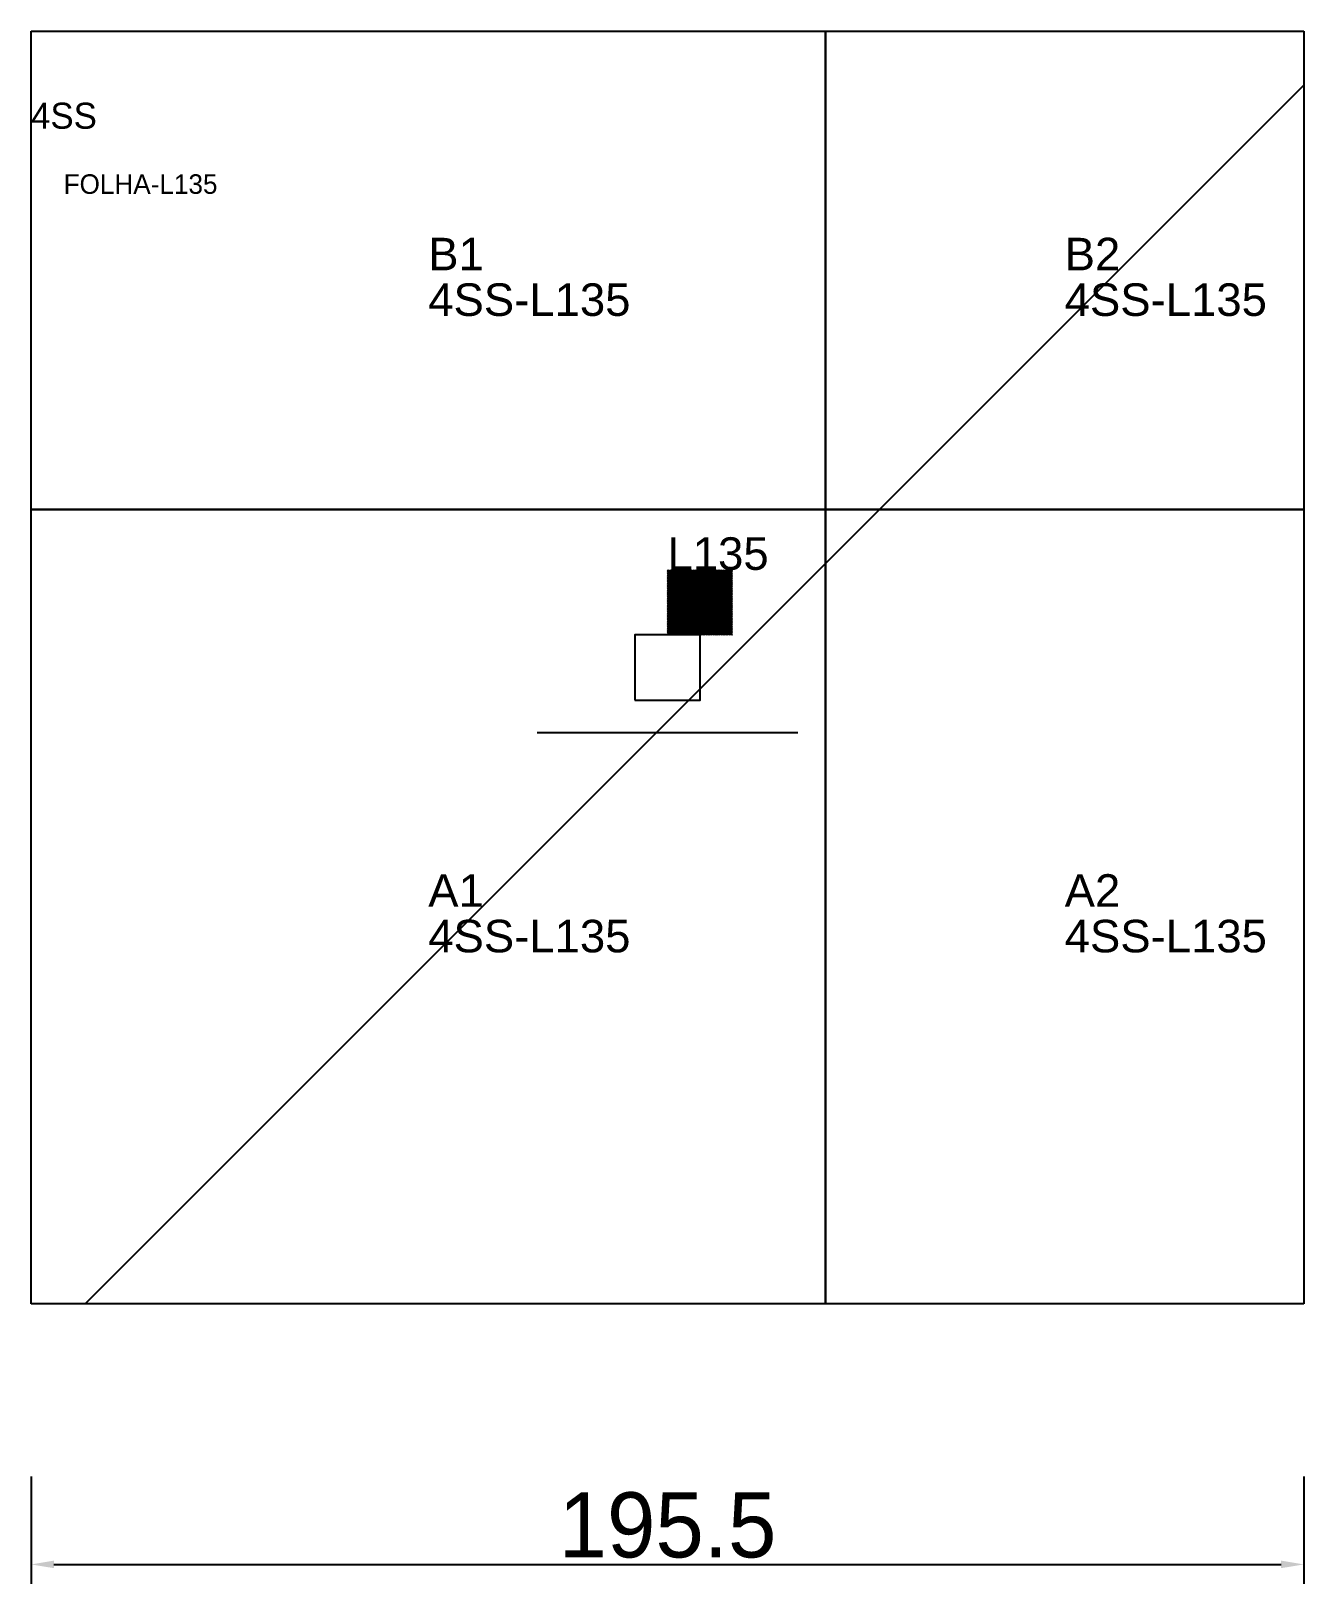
# Model space of a CAD drawing. Header units: metres. Extents: x 222 to 418, y -37 to 202.
import ezdxf

# ---------------------------------------------------------------- set-up
doc = ezdxf.new("R2010")
doc.units = ezdxf.units.M
for name, color, linetype in [('3', 3, 'CONTINUOUS'), ('AUX00', 7, 'CONTINUOUS'), ('COTA', 241, 'CONTINUOUS'), ('FOLHA', 255, 'CONTINUOUS'), ('Hachura', 251, 'CONTINUOUS'), ('NOMENCLATURA', 7, 'CONTINUOUS'), ('Nível', 160, 'CONTINUOUS'), ('Painéis', 200, 'CONTINUOUS'), ('Pilares', 5, 'CONTINUOUS'), ('REAPROVEITAMENTO', 251, 'CONTINUOUS'), ('SARR_2.2x7', 40, 'CONTINUOUS')]:
    doc.layers.add(name, color=color, linetype=linetype)
doc.styles.add('ARIAL', font='Arial.ttf')
doc.styles.add('STR_STANDARD', font='arial.ttf')
doc.dimstyles.new('EZ DXF', dxfattribs={"dimtxt": 10, "dimasz": 3.5, "dimexe": 3, "dimexo": 1.5, "dimgap": 1, "dimtad": 1, "dimdec": 1, "dimdsep": 46, "dimcen": 2.5, "dimazin": 3, "dimtfac": 1, "dimtmove": 0, "dimatfit": 3})

msp = doc.modelspace()

# ---------------------------------------------------------------- hatches: boundary and pattern name
at = {"layer": 'Hachura'}
h = msp.add_hatch(dxfattribs=at)
h.set_pattern_fill('ANSI31', scale=50)
h.paths.add_polyline_path([(222.2, 201.5), (417.7, 201.5), (417.7, 6), (222.2, 6)])
h = msp.add_hatch(dxfattribs=at)
h.set_pattern_fill('ANSI31', scale=50)
h.paths.add_polyline_path([(222.2, 201.5), (417.7, 201.5), (417.7, 6), (222.2, 6)])
at = {"layer": 'Reaproveitamento'}
h = msp.add_hatch(dxfattribs=at)
h.set_pattern_fill('SOLID')
h.paths.add_polyline_path([(319.95, 108.75), (329.95, 108.75), (329.95, 118.75), (319.95, 118.75)])
h = msp.add_hatch(dxfattribs=at)
h.set_pattern_fill('SOLID')
h.paths.add_polyline_path([(319.95, 108.75), (329.95, 108.75), (329.95, 118.75), (319.95, 118.75)])

# ---------------------------------------------------------------- linework, layer by layer
at = {"layer": '3'}
for points in [[(344.2, 6), (344.2, 201.5)], [(344.2, 6), (344.2, 201.5)], [(222.2, 128), (417.7, 128)], [(222.2, 128), (417.7, 128)]]:
    msp.add_lwpolyline(points, close=True, dxfattribs=at)
at = {"layer": 'Painéis', "color": 200}
for p, q in [((222.2, 201.5), (417.7, 201.5)), ((222.2, 6), (222.2, 201.5)), ((222.2, 201.5), (417.7, 201.5)), ((222.2, 6), (222.2, 201.5)), ((417.7, 201.5), (417.7, 6)), ((417.7, 201.5), (417.7, 6)), ((417.7, 6), (222.2, 6)), ((417.7, 6), (222.2, 6))]:
    msp.add_line(p, q, dxfattribs=at)
at = {"layer": 'Pilares'}
msp.add_lwpolyline([(314.95, 98.75), (324.95, 98.75), (324.95, 108.75), (314.95, 108.75)], close=True, dxfattribs=at)
msp.add_lwpolyline([(314.95, 98.75), (324.95, 98.75), (324.95, 108.75), (314.95, 108.75)], close=True, dxfattribs=at)
at = {"layer": 'SARR_2.2x7'}
msp.add_line((299.95, 93.75), (339.95, 93.75), dxfattribs=at)
msp.add_line((299.95, 93.75), (339.95, 93.75), dxfattribs=at)

# ---------------------------------------------------------------- texts
at = {"layer": '3', "style": 'STR_STANDARD'}
for s, p in [('B1', (283.2, 164.75)), ('B1', (283.2, 164.75)), ('B2', (380.95, 164.75)), ('B2', (380.95, 164.75)), ('A1', (283.2, 67)), ('A1', (283.2, 67)), ('A2', (380.95, 67)), ('A2', (380.95, 67))]:
    msp.add_text(s, height=5, dxfattribs=at).set_placement(p)
at = {"layer": 'AUX00', "style": 'STR_STANDARD'}
for p in [(283.2, 157.75), (283.2, 157.75), (380.95, 157.75), (380.95, 157.75), (283.2, 60), (283.2, 60), (380.95, 60), (380.95, 60)]:
    msp.add_text('4SS-L135', height=5, dxfattribs=at).set_placement(p)
at = {"layer": 'FOLHA'}
msp.add_text('FOLHA-L135', height=3, dxfattribs=at).set_placement((227.2, 176.5))
msp.add_text('FOLHA-L135', height=3, dxfattribs=at).set_placement((227.2, 176.5))
at = {"layer": 'NOMENCLATURA', "insert": (319.95, 123.75), "char_height": 5, "attachment_point": 1, "style": 'ARIAL'}
msp.add_mtext('L135', dxfattribs=at)
msp.add_mtext('L135', dxfattribs=at)
at = {"layer": 'Nível'}
msp.add_text('4SS', height=4, dxfattribs=at).set_placement((222.2, 186.5))
msp.add_text('4SS', height=4, dxfattribs=at).set_placement((222.2, 186.5))

# ---------------------------------------------------------------- dimensions: what is measured, and where the dimension line sits
at = {"layer": 'COTA'}
msp.add_linear_dim(base=(222.2, -34), p1=(222.2, -19), p2=(417.7, -19), dimstyle='EZ DXF', dxfattribs=at).render()
msp.add_linear_dim(base=(222.2, -34), p1=(222.2, -19), p2=(417.7, -19), dimstyle='EZ DXF', dxfattribs=at).render()

doc.saveas('drawing.dxf')
